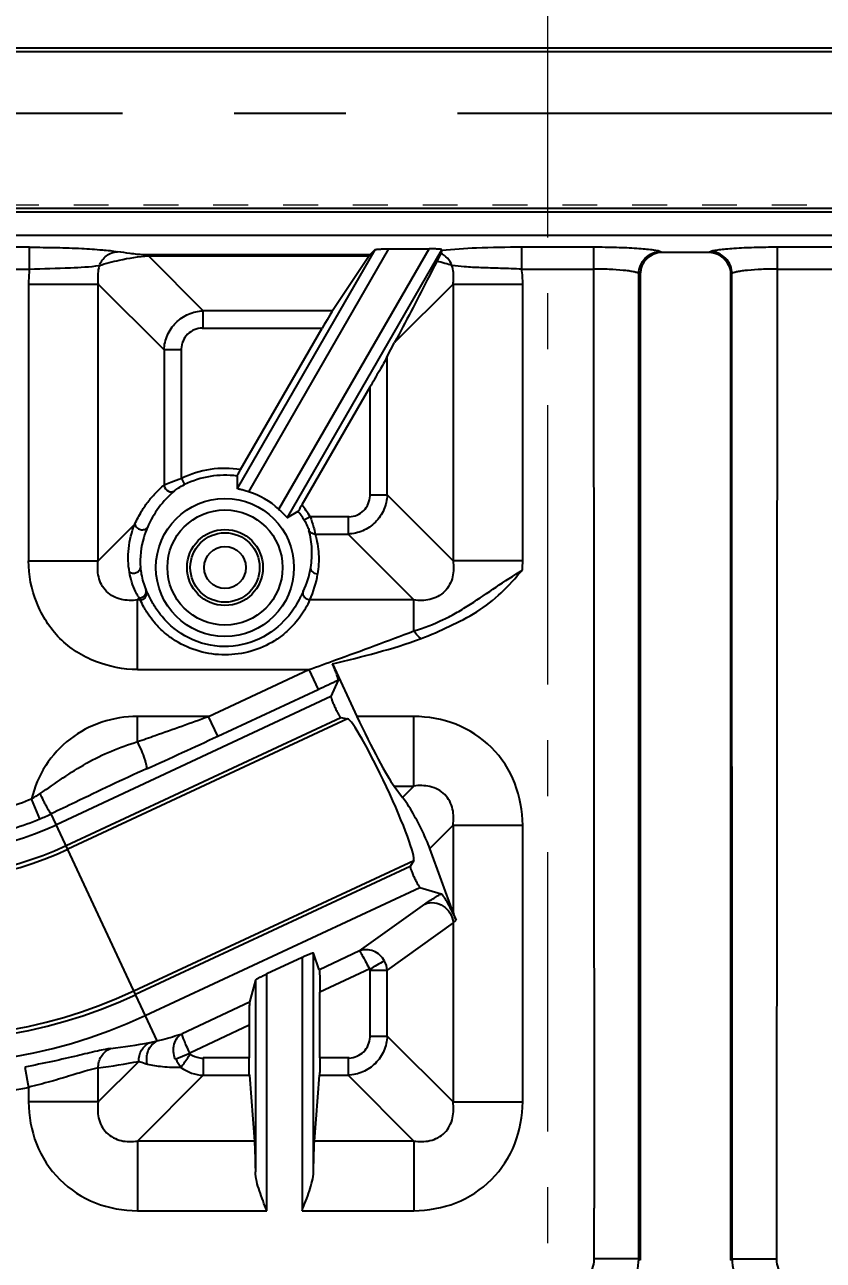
# Model space of a CAD drawing. Header units: millimetres. Extents: x 3054 to 4939, y -1170 to 130.
# Drawn here: x 3398.3 to 3433.2, y -216.2 to -162.3 of the extents above; entities that cross this region are included whole.
import ezdxf

# ---------------------------------------------------------------- set-up
doc = ezdxf.new("R2010")
doc.units = ezdxf.units.MM
doc.header["$LTSCALE"] = 16.335
doc.header["$PDMODE"] = 3
doc.header["$PDSIZE"] = 0.3125
doc.linetypes.add('CENTER', pattern=[0.6, 0.375, -0.075, 0.075, -0.075])
doc.linetypes.add('HIDDEN', pattern=[0.2, 0.1, -0.1])
doc.layers.get('0').update_dxf_attribs({"linetype": 'CONTINUOUS'})
doc.layers.get('Defpoints').update_dxf_attribs({"linetype": 'CONTINUOUS'})
doc.layers.add('21', color=7, linetype='CONTINUOUS')
doc.layers.add('center', color=1, linetype='CENTER', lineweight=9)
doc.layers.add('cool', color=153, linetype='HIDDEN', lineweight=9)
doc.styles.get("Standard").update_dxf_attribs({"font": 'txt', "width": 0.8})
doc.dimstyles.get("Standard").update_dxf_attribs({"dimtxt": 0.15625, "dimasz": 0.1875, "dimexe": 0.125, "dimexo": 0.0625, "dimtad": 0, "dimtih": 1, "dimtoh": 1, "dimdsep": 46, "dimtxsty": 'Standard', "dimcen": 0.09, "dimadec": 0, "dimazin": 0, "dimtp": 0.01, "dimtm": 0.01, "dimtfac": 1, "dimtofl": 0, "dimtmove": 0, "dimatfit": 3, "dimfxl": 0, "dimtolj": 1, "dimarcsym": 0})

# ---------------------------------------------------------------- blocks, each defined once
blk = doc.blocks.new('*D67')
at = {"color": 4, "lineweight": -2}
blk.add_line((3368.575, -198.719), (3364.004, -200.745), dxfattribs=at)
at = {"color": 4}
blk.add_solid([(3363.667, -199.983), (3364.342, -201.507), (3359.433, -202.771)], dxfattribs=at)
at = {"layer": 'Defpoints', "color": 0}
for p in [(3359.433, -202.771), (3356.233, -204.189)]:
    blk.add_point(p, dxfattribs=at)
at = {"color": 6, "insert": (3383.223, -192.226), "char_height": 5, "attachment_point": 5, "rotation": 23.9043}
blk.add_mtext('\\A1;∅3.50(镶针)', dxfattribs=at)
blk = doc.blocks.new('*D85')
at = {"color": 4, "lineweight": -2}
blk.add_line((3421.161, -90.135), (3421.161, -60.351), dxfattribs=at)
at = {"layer": 'Defpoints', "color": 0}
for p in [(3421.161, -60.351), (3421.161, -90.135), (3421.161, -226.18)]:
    blk.add_point(p, dxfattribs=at)
at = {"color": 6, "insert": (3421.161, -55.351), "char_height": 5, "attachment_point": 5, "rotation": 90}
blk.add_mtext('\\A1;0.00', dxfattribs=at)
blk = doc.blocks.new('*D86')
at = {"color": 4, "lineweight": -2}
blk.add_line((3527.113, -219.255), (3527.113, -60.351), dxfattribs=at)
at = {"layer": 'Defpoints', "color": 0}
for p in [(3527.113, -60.351), (3527.113, -219.255), (3421.161, -226.18)]:
    blk.add_point(p, dxfattribs=at)
at = {"color": 6, "insert": (3527.113, -51.351), "char_height": 5, "attachment_point": 5, "rotation": 90}
blk.add_mtext('\\A1;105.95', dxfattribs=at)
blk = doc.blocks.new('*D87')
at = {"color": 4, "lineweight": -2}
blk.add_line((3549.662, -116.98), (3549.662, -60.351), dxfattribs=at)
at = {"layer": 'Defpoints', "color": 0}
for p in [(3549.662, -60.351), (3549.662, -116.98), (3421.161, -226.18)]:
    blk.add_point(p, dxfattribs=at)
at = {"color": 6, "insert": (3549.662, -51.351), "char_height": 5, "attachment_point": 5, "rotation": 90}
blk.add_mtext('\\A1;128.50', dxfattribs=at)
blk = doc.blocks.new('*D88')
at = {"color": 4, "lineweight": -2}
blk.add_line((3553.176, -108.18), (3587.767, -108.18), dxfattribs=at)
at = {"layer": 'Defpoints', "color": 0}
for p in [(3553.176, -108.18), (3587.767, -108.18), (3421.161, -226.18)]:
    blk.add_point(p, dxfattribs=at)
at = {"color": 6, "insert": (3595.767, -108.18), "char_height": 5, "attachment_point": 5}
blk.add_mtext('\\A1;118.00', dxfattribs=at)
blk = doc.blocks.new('*D89')
at = {"color": 4, "lineweight": -2}
blk.add_line((3575.76, -166.18), (3587.767, -166.18), dxfattribs=at)
at = {"layer": 'Defpoints', "color": 0}
for p in [(3575.76, -166.18), (3587.767, -166.18), (3421.161, -226.18)]:
    blk.add_point(p, dxfattribs=at)
at = {"color": 6, "insert": (3594.767, -166.18), "char_height": 5, "attachment_point": 5}
blk.add_mtext('\\A1;60.00', dxfattribs=at)
blk = doc.blocks.new('*D99')
at = {"color": 4, "lineweight": -2}
blk.add_line((3355.908, -203.48), (3255.69, -203.48), dxfattribs=at)
at = {"layer": 'Defpoints', "color": 0}
for p in [(3255.69, -203.48), (3355.908, -203.48), (3421.161, -226.18)]:
    blk.add_point(p, dxfattribs=at)
at = {"color": 6, "insert": (3248.024, -203.48), "char_height": 5, "attachment_point": 5}
blk.add_mtext('\\A1;22.70', dxfattribs=at)
blk = doc.blocks.new('*D100')
at = {"color": 4, "lineweight": -2}
blk.add_line((3341.126, -196.055), (3255.69, -196.055), dxfattribs=at)
at = {"layer": 'Defpoints', "color": 0}
for p in [(3255.69, -196.055), (3341.126, -196.055), (3421.161, -226.18)]:
    blk.add_point(p, dxfattribs=at)
at = {"color": 6, "insert": (3248.69, -196.055), "char_height": 5, "attachment_point": 5}
blk.add_mtext('\\A1;30.13', dxfattribs=at)
blk = doc.blocks.new('*D101')
at = {"color": 4, "lineweight": -2}
for p, q in [((3265.69, -173.543), (3255.69, -173.543)), ((3275.69, -179.975), (3265.69, -173.543)), ((3362.93, -179.975), (3275.69, -179.975))]:
    blk.add_line(p, q, dxfattribs=at)
at = {"layer": 'Defpoints', "color": 0}
for p in [(3255.69, -173.543), (3362.93, -179.975), (3421.161, -226.18)]:
    blk.add_point(p, dxfattribs=at)
at = {"color": 6, "insert": (3248.357, -173.543), "char_height": 5, "attachment_point": 5}
blk.add_mtext('\\A1;46.21', dxfattribs=at)
blk = doc.blocks.new('*D102')
at = {"color": 4, "lineweight": -2}
blk.add_line((3347.685, -180.98), (3255.69, -180.98), dxfattribs=at)
at = {"layer": 'Defpoints', "color": 0}
for p in [(3255.69, -180.98), (3347.685, -180.98), (3421.161, -226.18)]:
    blk.add_point(p, dxfattribs=at)
at = {"color": 6, "insert": (3248.024, -180.98), "char_height": 5, "attachment_point": 5}
blk.add_mtext('\\A1;45.20', dxfattribs=at)
blk = doc.blocks.new('*D103')
at = {"color": 4, "lineweight": -2}
blk.add_line((3310.249, -166.18), (3255.69, -166.18), dxfattribs=at)
at = {"layer": 'Defpoints', "color": 0}
for p in [(3255.69, -166.18), (3310.249, -166.18), (3421.161, -226.18)]:
    blk.add_point(p, dxfattribs=at)
at = {"color": 6, "insert": (3248.69, -166.18), "char_height": 5, "attachment_point": 5}
blk.add_mtext('\\A1;60.00', dxfattribs=at)
blk = doc.blocks.new('*D104')
at = {"color": 4, "lineweight": -2}
blk.add_line((3289.052, -108.18), (3255.69, -108.18), dxfattribs=at)
at = {"layer": 'Defpoints', "color": 0}
for p in [(3255.69, -108.18), (3289.052, -108.18), (3421.161, -226.18)]:
    blk.add_point(p, dxfattribs=at)
at = {"color": 6, "insert": (3247.69, -108.18), "char_height": 5, "attachment_point": 5}
blk.add_mtext('\\A1;118.00', dxfattribs=at)
blk = doc.blocks.new('*D108')
at = {"color": 4, "lineweight": -2}
blk.add_line((3292.661, -104.933), (3292.661, -60.476), dxfattribs=at)
at = {"layer": 'Defpoints', "color": 0}
for p in [(3292.661, -60.476), (3292.661, -104.933), (3421.161, -226.18)]:
    blk.add_point(p, dxfattribs=at)
at = {"color": 6, "insert": (3292.661, -51.476), "char_height": 5, "attachment_point": 5, "rotation": 90}
blk.add_mtext('\\A1;128.50', dxfattribs=at)
blk = doc.blocks.new('*D109')
at = {"color": 4, "lineweight": -2}
for p, q in [((3332.875, -70.476), (3332.875, -60.476)), ((3339.201, -80.476), (3332.875, -70.476)), ((3339.201, -194.13), (3339.201, -80.476))]:
    blk.add_line(p, q, dxfattribs=at)
at = {"layer": 'Defpoints', "color": 0}
for p in [(3332.875, -60.476), (3339.201, -194.13), (3421.161, -226.18)]:
    blk.add_point(p, dxfattribs=at)
at = {"color": 6, "insert": (3332.875, -53.143), "char_height": 5, "attachment_point": 5, "rotation": 90}
blk.add_mtext('\\A1;81.96', dxfattribs=at)
blk = doc.blocks.new('*D110')
at = {"color": 4, "lineweight": -2}
for p, q in [((3366.621, -70.476), (3366.621, -60.476)), ((3360.233, -80.476), (3366.621, -70.476)), ((3360.233, -218.705), (3360.233, -80.476))]:
    blk.add_line(p, q, dxfattribs=at)
at = {"layer": 'Defpoints', "color": 0}
for p in [(3366.621, -60.476), (3360.233, -218.705), (3421.161, -226.18)]:
    blk.add_point(p, dxfattribs=at)
at = {"color": 6, "insert": (3366.621, -52.81), "char_height": 5, "attachment_point": 5, "rotation": 90}
blk.add_mtext('\\A1;60.93', dxfattribs=at)
blk = doc.blocks.new('*D111')
at = {"color": 4, "lineweight": -2}
blk.add_line((3357.833, -201.73), (3357.833, -60.476), dxfattribs=at)
at = {"layer": 'Defpoints', "color": 0}
for p in [(3357.833, -60.476), (3357.833, -201.73), (3421.161, -226.18)]:
    blk.add_point(p, dxfattribs=at)
at = {"color": 6, "insert": (3357.833, -52.476), "char_height": 5, "attachment_point": 5, "rotation": 90}
blk.add_mtext('\\A1;63.33', dxfattribs=at)
blk = doc.blocks.new('*D112')
at = {"color": 4, "lineweight": -2}
for p, q in [((3378.939, -70.476), (3378.939, -60.476)), ((3364.855, -80.476), (3378.939, -70.476)), ((3364.855, -178.05), (3364.855, -80.476))]:
    blk.add_line(p, q, dxfattribs=at)
at = {"layer": 'Defpoints', "color": 0}
for p in [(3378.939, -60.476), (3364.855, -178.05), (3421.161, -226.18)]:
    blk.add_point(p, dxfattribs=at)
at = {"color": 6, "insert": (3378.939, -53.143), "char_height": 5, "attachment_point": 5, "rotation": 90}
blk.add_mtext('\\A1;56.31', dxfattribs=at)
blk = doc.blocks.new('*D113')
at = {"color": 4, "lineweight": -2}
blk.add_line((3345.76, -179.055), (3345.76, -60.476), dxfattribs=at)
at = {"layer": 'Defpoints', "color": 0}
for p in [(3345.76, -60.476), (3345.76, -179.055), (3421.161, -226.18)]:
    blk.add_point(p, dxfattribs=at)
at = {"color": 6, "insert": (3345.76, -52.81), "char_height": 5, "attachment_point": 5, "rotation": 90}
blk.add_mtext('\\A1;75.40', dxfattribs=at)

msp = doc.modelspace()

# ---------------------------------------------------------------- linework, layer by layer
at = {"layer": '21', "color": 7, "linetype": 'Continuous'}
for p, q in [((3394, -163.322), (3438.22, -163.322)), ((3438.22, -163.5), (3394, -163.5)), ((3394, -170.32), (3438.22, -170.32)), ((3438.22, -170.499), (3394, -170.499)), ((3394.001, -171.504), (3438.22, -171.504)), ((3398.531, -172.029), (3396.404, -172.029)), ((3398.531, -172.981), (3398.531, -172.029)), ((3403.724, -172.41), (3403.724, -172.361)), ((3413.39, -172.361), (3403.724, -172.361)), ((3403.724, -172.41), (3406.113, -174.8)), ((3403.724, -172.41), (3413.355, -172.41)), ((3413.606, -172.137), (3407.59, -182.557)), ((3414.207, -172.099), (3408.089, -182.698)), ((3409.417, -183.465), (3415.979, -172.099)), ((3409.788, -183.826), (3416.537, -172.137)), ((3413.355, -172.41), (3411.765, -174.8)), ((3413.606, -172.137), (3413.39, -172.361)), ((3414.207, -172.099), (3415.979, -172.099)), ((3416.53, -172.173), (3416.537, -172.137)), ((3420.022, -172.981), (3420.022, -172.029)), ((3423.154, -172.029), (3420.022, -172.029)), ((3423.154, -172.029), (3423.178, -213.964)), ((3426.151, -172.257), (3426.074, -172.222)), ((3428.18, -172.257), (3426.151, -172.257)), ((3428.257, -172.222), (3428.18, -172.257)), ((3431.177, -172.029), (3431.142, -216.207)), ((3434.309, -172.029), (3431.177, -172.029)), ((3396.405, -172.981), (3398.531, -172.981)), ((3420.022, -172.981), (3423.168, -172.981)), ((3431.177, -172.981), (3434.309, -172.981)), ((3425.126, -216.171), (3425.133, -173.174)), ((3425.195, -173.201), (3425.133, -173.174)), ((3425.195, -173.201), (3425.195, -216.24)), ((3429.198, -173.174), (3429.136, -173.201)), ((3429.136, -173.201), (3429.136, -216.24)), ((3429.205, -216.171), (3429.198, -173.174)), ((3398.489, -173.637), (3398.489, -185.71)), ((3398.489, -173.637), (3401.53, -173.637)), ((3401.53, -185.71), (3401.53, -173.637)), ((3404.403, -176.51), (3401.53, -173.637)), ((3417.023, -173.637), (3414.473, -176.188)), ((3417.023, -173.637), (3417.023, -185.71)), ((3417.023, -173.637), (3420.064, -173.637)), ((3420.064, -185.71), (3420.064, -173.637)), ((3406.113, -175.56), (3406.113, -174.8)), ((3411.765, -174.8), (3406.113, -174.8)), ((3406.069, -175.56), (3411.31, -175.56)), ((3407.747, -181.732), (3411.31, -175.56)), ((3414.15, -176.796), (3414.473, -176.188)), ((3404.403, -176.51), (3404.403, -182.411)), ((3405.163, -176.51), (3404.403, -176.51)), ((3405.163, -182.119), (3405.163, -176.465)), ((3414.15, -182.837), (3414.15, -176.796)), ((3413.39, -178.141), (3410.424, -183.277)), ((3413.39, -178.141), (3413.39, -182.881)), ((3405.163, -182.119), (3405.295, -182.389)), ((3407.593, -182.014), (3407.59, -182.557)), ((3413.39, -182.837), (3414.15, -182.837)), ((3414.15, -182.837), (3417.023, -185.71)), ((3409.788, -183.826), (3410.257, -183.551)), ((3410.781, -183.787), (3410.522, -183.941)), ((3412.484, -183.787), (3410.781, -183.787)), ((3412.44, -183.787), (3412.44, -184.547)), ((3401.53, -185.71), (3403.126, -184.114)), ((3411.006, -184.547), (3412.44, -184.547)), ((3415.313, -187.42), (3412.44, -184.547)), ((3398.489, -185.71), (3401.53, -185.71)), ((3420.064, -185.71), (3417.023, -185.71)), ((3403.687, -187.126), (3403.65, -187.047)), ((3403.324, -187.336), (3403.24, -187.42)), ((3403.24, -190.461), (3403.24, -187.42)), ((3403.362, -187.42), (3403.24, -187.42)), ((3415.313, -187.42), (3410.769, -187.42)), ((3415.313, -188.771), (3415.313, -187.42)), ((3411.758, -190.215), (3412.825, -192.504)), ((3403.24, -190.461), (3410.729, -190.461)), ((3406.348, -192.504), (3410.729, -190.461)), ((3410.729, -190.461), (3411.131, -191.324)), ((3406.75, -193.366), (3411.131, -191.324)), ((3412.002, -190.916), (3411.693, -191.641)), ((3411.693, -191.641), (3399.704, -197.232)), ((3403.24, -193.604), (3403.24, -192.504)), ((3406.348, -192.504), (3403.24, -192.504)), ((3406.75, -193.366), (3406.348, -192.504)), ((3415.313, -192.504), (3412.825, -192.504)), ((3415.313, -195.545), (3415.313, -192.504)), ((3400.129, -198.143), (3412.119, -192.552)), ((3412.421, -192.608), (3400.204, -198.304)), ((3412.119, -192.552), (3412.421, -192.608)), ((3414.452, -195.545), (3414.82, -196.037)), ((3414.452, -195.545), (3415.313, -195.545)), ((3414.82, -196.037), (3415.313, -195.545)), ((3398.988, -196.973), (3398.622, -196.095)), ((3404.103, -206.665), (3399.481, -196.754)), ((3417.023, -197.255), (3416.008, -198.27)), ((3417.023, -197.255), (3417.023, -201.057)), ((3417.023, -197.255), (3420.064, -197.255)), ((3420.064, -209.327), (3420.064, -197.255)), ((3417.023, -201.057), (3416.008, -198.27)), ((3403.087, -204.486), (3415.303, -198.789)), ((3415.303, -198.789), (3415.152, -199.057)), ((3415.152, -199.057), (3403.162, -204.647)), ((3403.587, -205.559), (3415.576, -199.968)), ((3415.576, -199.968), (3416.502, -200.251)), ((3412.937, -202.742), (3415.787, -200.695)), ((3417.023, -201.512), (3414.15, -203.576)), ((3417.023, -201.512), (3417.023, -209.327)), ((3412.937, -202.742), (3411.185, -203.559)), ((3410.428, -203.025), (3408.891, -203.742)), ((3410.428, -203.025), (3410.428, -214.078)), ((3410.93, -212.373), (3410.93, -202.833)), ((3411.184, -203.558), (3410.93, -202.833)), ((3408.891, -214.078), (3408.891, -203.742)), ((3413.39, -203.526), (3411.207, -204.544)), ((3413.39, -203.526), (3413.39, -206.499)), ((3413.39, -203.576), (3414.15, -203.576)), ((3414.15, -206.454), (3414.15, -203.576)), ((3408.392, -204.017), (3408.137, -204.981)), ((3408.392, -204.017), (3408.392, -212.373)), ((3411.207, -207.405), (3411.207, -204.544)), ((3408.137, -204.981), (3405.195, -206.352)), ((3408.115, -205.986), (3405.524, -207.194)), ((3408.115, -205.986), (3408.115, -207.404)), ((3413.39, -206.454), (3414.15, -206.454)), ((3414.15, -206.454), (3417.023, -209.327)), ((3401.53, -209.327), (3403.299, -207.558)), ((3404.888, -207.457), (3405.524, -207.194)), ((3406.113, -207.404), (3406.113, -208.165)), ((3408.115, -207.404), (3406.113, -207.404)), ((3412.484, -207.404), (3411.207, -207.404)), ((3412.44, -207.404), (3412.44, -208.165)), ((3398.321, -207.807), (3398.489, -208.693)), ((3401.53, -209.327), (3401.53, -207.843)), ((3406.113, -208.165), (3403.24, -211.038)), ((3406.113, -208.165), (3408.129, -208.165)), ((3408.129, -208.165), (3408.348, -211.038)), ((3410.974, -211.038), (3411.193, -208.165)), ((3411.193, -208.165), (3412.44, -208.165)), ((3415.313, -211.038), (3412.44, -208.165)), ((3398.489, -208.693), (3398.489, -209.327)), ((3401.53, -209.327), (3398.489, -209.327)), ((3417.023, -209.327), (3420.064, -209.327)), ((3403.24, -211.038), (3403.24, -214.078)), ((3408.348, -211.038), (3403.24, -211.038)), ((3415.313, -211.038), (3410.974, -211.038)), ((3415.313, -211.038), (3415.313, -214.078)), ((3403.24, -214.078), (3408.891, -214.078)), ((3410.428, -214.078), (3415.313, -214.078)), ((3423.189, -216.206), (3423.178, -213.964)), ((3425.126, -216.171), (3423.196, -216.171)), ((3425.126, -216.171), (3425.195, -216.24)), ((3429.136, -216.24), (3429.205, -216.171)), ((3429.205, -216.171), (3431.135, -216.171))]:
    msp.add_line(p, q, dxfattribs=at)
at = {"layer": '21', "color": 1, "linetype": 'CENTER', "ltscale": 3.980655}
msp.add_line((3261.161, -166.18), (3581.161, -166.18), dxfattribs=at)
at = {"layer": '21', "color": 7, "linetype": 'Continuous'}
for radius in [3.013, 2.514, 1.658, 1.514, 0.915]:
    msp.add_circle((3407.065, -186.005), radius, dxfattribs=at)
for centre, radius, start, end in [((3421.135, -221.18), 102.057, 14.96291, 151.82661), ((3421.135, -221.18), 101.558, 14.96291, 151.63947), ((3421.135, -221.18), 100.92, 15.05965, 151.44394), ((3421.135, -221.18), 100.421, 15.05965, 151.60566), ((3427.165, -221.18), 86.816, 91.13101, 151.13064), ((3427.165, -221.18), 86.815, 1.1311, 88.87139), ((3427.165, -221.18), 85.811, 91.12889, 269.34896), ((3427.165, -221.18), 85.811, 1.129, 88.87112), ((3427.165, -221.18), 84.503, 92.75328, 175.97781), ((3427.165, -221.18), 84.503, 2.75434, 87.24672), ((3427.165, -221.18), 83.513, 92.75328, 175.96569), ((3427.165, -221.18), 83.513, 2.75328, 87.24672), ((3394, -185), 22.684, 90, 295), ((3394, -185), 21.679, 90, 295), ((3394, -185), 21.5, 90, 295), ((3394, -185), 14.68, 90, 295), ((3394, -185), 14.501, 90, 295), ((3394, -185), 13.496, 89.9994, 294.9996), ((3403.635, -173.636), 5.146, 172.6931, 180.0194), ((3414.914, -173.635), 5.15, 359.9774, 7.2985), ((3407.065, -186.005), 4.327, 80.94, 116.0794), ((3407.065, -186.005), 4.026, 82.4736, 116.0804), ((3407.741, -186.026), 4.433, 130.6308, 156.4108), ((3407.065, -186.005), 3.462, 47.2154, 72.7946), ((3407.065, -186.005), 4.327, 30.8385, 39.0807), ((3407.065, -186.005), 4.026, 30.8384, 37.5488), ((3407.011, -185.384), 3.848, 334.3992, 350.7181), ((3414.883, -185.711), 5.181, 355.5298, 0.0192), ((3406.99, -185.665), 4.167, 335.0872, 351.3687), ((3407.123, -185.385), 3.851, 204.3094, 205.5728), ((3404.97, -186.215), 1.992, 211.8513, 214.276), ((3407.129, -185.671), 4.154, 203.6362, 204.9039), ((3413.543, -182.519), 10.88, 205.0528, 205.2201), ((3410.823, -183.8), 7.873, 205.2166, 205.5762), ((3288.887, 70.847), 289.27, 294.99849, 295.18888), ((3282.523, 73.024), 293.932, 294.33469, 295.00126), ((3394, -185), 12.019, 281.6321, 292.6148), ((3394.896, -189.632), 7.46, 299.9695, 303.3281), ((3394.536, -186.289), 11.575, 292.6211, 295.2945), ((3394, -185), 12.971, 281.6319, 292.6137), ((3438.512, -246.939), 50.145, 119.2517, 120.0718), ((3399.411, -183.827), 23.322, 276.5577, 280.8081), ((3398.549, -183.735), 24.292, 277.0483, 281.2762), ((3406.191, -206.369), 1.797, 234.2585, 267.5383), ((3394, -185), 24.115, 275.8212, 280.7276), ((3422.098, -216.11), 3.029, 313.95, 358.8309), ((3432.233, -216.11), 3.029, 181.1691, 226.05)]:
    msp.add_arc(centre, radius, start, end, dxfattribs=at)
at = {"layer": '21', "color": 8, "linetype": 'HIDDEN'}
msp.add_arc((3427.165, -221.18), 87.821, 218.45894, 155.70987, dxfattribs=at)
at = {"layer": '21', "color": 7, "linetype": 'Continuous'}
for centre, major_axis, ratio, start_param, end_param in [((3412.843, -173.313), (0.552, 0.955), 0.022674, 0.091639, 0.344711), ((3428.167, -173.215), (0.888, 0.396), 0.981863, 0, 1.144137), ((3411.334, -175.56), (0.464, 0.804), 0.022674, 0.344711, 1.583895), ((3413.135, -192.504), (-1.51, 3.214), 0.079183, 1.533606, 2.772789), ((3413.845, -195.707), (-1.444, 3.097), 0.087489, -3.079289, -0.062303), ((3410.428, -203.069), (0.502, 0.236), 0.071249, -0.007238, 0.1507)]:
    msp.add_ellipse(centre, major_axis=major_axis, ratio=ratio, start_param=start_param, end_param=end_param, dxfattribs=at)
for points, knots in [([(3398.531, -172.029), (3398.927, -172.028), (3399.686, -172.039), (3400.748, -172.073), (3401.634, -172.133), (3402.157, -172.185), (3402.376, -172.222)], [0, 0, 0, 0, 0.308136, 0.591386, 0.826767, 1, 1, 1, 1]), ([(3401.58, -172.825), (3401.643, -172.663), (3401.854, -172.363), (3402.203, -172.228), (3402.376, -172.222)], [0, 0, 0, 0, 0.501194, 1, 1, 1, 1]), ([(3401.58, -172.825), (3401.864, -172.73), (3402.57, -172.544), (3403.295, -172.433), (3403.724, -172.41)], [0, 0, 0, 0, 0.410696, 1, 1, 1, 1]), ([(3403.724, -172.361), (3403.562, -172.362), (3403.293, -172.35), (3402.845, -172.292), (3402.558, -172.252), (3402.376, -172.222)], [0, 0, 0, 0, 0.358147, 0.592861, 1, 1, 1, 1]), ([(3413.606, -172.137), (3413.611, -172.132), (3413.635, -172.128), (3413.676, -172.12), (3413.738, -172.114), (3413.847, -172.106), (3414.005, -172.1), (3414.137, -172.099), (3414.207, -172.099)], [0, 0, 0, 0, 0.036758, 0.109961, 0.214144, 0.343461, 0.654696, 1, 1, 1, 1]), ([(3416.533, -172.132), (3416.526, -172.128), (3416.503, -172.123), (3416.438, -172.113), (3416.323, -172.106), (3416.161, -172.1), (3416.041, -172.099), (3415.979, -172.099)], [0, 0, 0, 0, 0.043672, 0.120676, 0.355981, 0.663019, 1, 1, 1, 1]), ([(3416.483, -172.294), (3416.473, -172.316), (3416.421, -172.432), (3416.364, -172.546), (3416.317, -172.639)], [0, 0, 0, 0, 0.186498, 1, 1, 1, 1]), ([(3416.53, -172.173), (3416.526, -172.19), (3416.509, -172.23), (3416.493, -172.27), (3416.483, -172.294)], [0, 0, 0, 0, 0.397433, 1, 1, 1, 1]), ([(3416.973, -172.825), (3416.928, -172.71), (3416.798, -172.495), (3416.594, -172.345), (3416.483, -172.294)], [0, 0, 0, 0, 0.49966, 1, 1, 1, 1]), ([(3420.022, -172.029), (3419.366, -172.029), (3418.201, -172.05), (3417.038, -172.117), (3416.533, -172.173)], [0, 0, 0, 0, 0.563864, 1, 1, 1, 1]), ([(3426.074, -172.222), (3426.029, -172.204), (3425.908, -172.176), (3425.687, -172.141), (3425.39, -172.111), (3424.873, -172.071), (3424.121, -172.039), (3423.49, -172.03), (3423.154, -172.029)], [0, 0, 0, 0, 0.049369, 0.12622, 0.229289, 0.35465, 0.656082, 1, 1, 1, 1]), ([(3425.133, -173.174), (3425.135, -173.056), (3425.184, -172.808), (3425.394, -172.488), (3425.711, -172.274), (3425.957, -172.224), (3426.074, -172.222)], [0, 0, 0, 0, 0.241173, 0.501967, 0.761525, 1, 1, 1, 1]), ([(3426.151, -172.257), (3426.027, -172.257), (3425.777, -172.305), (3425.459, -172.513), (3425.245, -172.828), (3425.195, -173.078), (3425.195, -173.201)], [0, 0, 0, 0, 0.250062, 0.500057, 0.750004, 1, 1, 1, 1]), ([(3431.177, -172.029), (3430.841, -172.03), (3430.21, -172.039), (3429.458, -172.071), (3428.941, -172.111), (3428.644, -172.141), (3428.423, -172.176), (3428.302, -172.204), (3428.257, -172.222)], [0, 0, 0, 0, 0.343874, 0.64524, 0.770608, 0.873695, 0.950562, 1, 1, 1, 1]), ([(3429.198, -173.174), (3429.196, -173.056), (3429.147, -172.808), (3428.937, -172.488), (3428.62, -172.274), (3428.374, -172.224), (3428.257, -172.222)], [0, 0, 0, 0, 0.241173, 0.501967, 0.761525, 1, 1, 1, 1]), ([(3398.531, -172.981), (3399.126, -172.959), (3400.143, -172.933), (3401.162, -172.884), (3401.58, -172.825)], [0, 0, 0, 0, 0.585401, 1, 1, 1, 1]), ([(3401.58, -172.825), (3401.561, -172.888), (3401.497, -173.153), (3401.5, -173.433), (3401.53, -173.637)], [0, 0, 0, 0, 0.240772, 1, 1, 1, 1]), ([(3416.317, -172.639), (3416.178, -172.911), (3415.569, -174.097), (3414.954, -175.28), (3414.473, -176.188)], [0, 0, 0, 0, 0.229298, 1, 1, 1, 1]), ([(3416.973, -172.825), (3416.871, -172.794), (3416.655, -172.722), (3416.435, -172.667), (3416.317, -172.639)], [0, 0, 0, 0, 0.467291, 1, 1, 1, 1]), ([(3420.022, -172.981), (3419.712, -172.973), (3419.117, -172.949), (3418.28, -172.926), (3417.573, -172.891), (3417.152, -172.854), (3416.973, -172.825)], [0, 0, 0, 0, 0.304641, 0.585271, 0.821695, 1, 1, 1, 1]), ([(3417.023, -173.637), (3417.033, -173.571), (3417.06, -173.3), (3417.034, -173.021), (3416.973, -172.825)], [0, 0, 0, 0, 0.246128, 1, 1, 1, 1]), ([(3425.133, -173.174), (3425.106, -173.156), (3425.025, -173.127), (3424.878, -173.093), (3424.679, -173.061), (3424.329, -173.021), (3423.815, -172.99), (3423.383, -172.981), (3423.154, -172.981)], [0, 0, 0, 0, 0.049652, 0.126151, 0.227719, 0.351991, 0.65536, 1, 1, 1, 1]), ([(3431.177, -172.981), (3430.948, -172.981), (3430.516, -172.99), (3430.002, -173.021), (3429.652, -173.061), (3429.453, -173.093), (3429.306, -173.127), (3429.225, -173.156), (3429.198, -173.174)], [0, 0, 0, 0, 0.344627, 0.648, 0.772275, 0.873845, 0.950345, 1, 1, 1, 1]), ([(3404.403, -176.51), (3404.412, -176.291), (3404.514, -175.85), (3404.893, -175.29), (3405.453, -174.911), (3405.894, -174.809), (3406.113, -174.8)], [0, 0, 0, 0, 0.249494, 0.500013, 0.750522, 1, 1, 1, 1]), ([(3406.069, -175.553), (3405.837, -175.563), (3405.358, -175.754), (3405.166, -176.233), (3405.156, -176.465)], [0, 0, 0, 0, 0.500022, 1, 1, 1, 1]), ([(3414.15, -176.796), (3414.039, -177.005), (3413.784, -177.453), (3413.529, -177.9), (3413.39, -178.141)], [0, 0, 0, 0, 0.46087, 1, 1, 1, 1]), ([(3404.403, -182.411), (3404.499, -182.36), (3404.75, -182.256), (3405.007, -182.166), (3405.163, -182.118)], [0, 0, 0, 0, 0.398131, 1, 1, 1, 1]), ([(3407.593, -182.014), (3407.593, -182.011), (3407.598, -182.002), (3407.606, -181.983), (3407.622, -181.955), (3407.649, -181.904), (3407.691, -181.829), (3407.728, -181.765), (3407.747, -181.732)], [0, 0, 0, 0, 0.028605, 0.094176, 0.193115, 0.320723, 0.638941, 1, 1, 1, 1]), ([(3403.126, -184.114), (3403.218, -183.923), (3403.401, -183.569), (3403.718, -183.102), (3404.056, -182.728), (3404.282, -182.503), (3404.403, -182.411)], [0, 0, 0, 0, 0.296044, 0.556015, 0.787369, 1, 1, 1, 1]), ([(3404.403, -182.411), (3404.413, -182.521), (3404.553, -182.72), (3404.782, -182.707), (3404.854, -182.662)], [0, 0, 0, 0, 0.566283, 1, 1, 1, 1]), ([(3404.854, -182.662), (3404.907, -182.616), (3405.052, -182.519), (3405.203, -182.434), (3405.295, -182.389)], [0, 0, 0, 0, 0.40491, 1, 1, 1, 1]), ([(3408.088, -182.698), (3408.027, -182.679), (3407.937, -182.653), (3407.821, -182.623), (3407.746, -182.604), (3407.684, -182.588), (3407.634, -182.576), (3407.609, -182.566), (3407.59, -182.562), (3407.59, -182.557)], [0, 0, 0, 0, 0.37098, 0.541558, 0.692895, 0.819247, 0.915066, 0.976115, 1, 1, 1, 1]), ([(3410.424, -183.277), (3410.405, -183.311), (3410.368, -183.373), (3410.324, -183.448), (3410.294, -183.497), (3410.277, -183.524), (3410.265, -183.541), (3410.26, -183.55), (3410.257, -183.551)], [0, 0, 0, 0, 0.361072, 0.679293, 0.806899, 0.905833, 0.971397, 1, 1, 1, 1]), ([(3414.15, -182.837), (3414.141, -183.056), (3414.039, -183.497), (3413.66, -184.057), (3413.1, -184.437), (3412.659, -184.538), (3412.44, -184.547)], [0, 0, 0, 0, 0.249494, 0.500013, 0.750522, 1, 1, 1, 1]), ([(3412.484, -183.794), (3412.716, -183.784), (3413.195, -183.593), (3413.387, -183.113), (3413.397, -182.882)], [0, 0, 0, 0, 0.500015, 1, 1, 1, 1]), ([(3409.417, -183.465), (3409.464, -183.508), (3409.531, -183.573), (3409.616, -183.658), (3409.67, -183.714), (3409.714, -183.76), (3409.75, -183.797), (3409.771, -183.813), (3409.785, -183.828), (3409.788, -183.826)], [0, 0, 0, 0, 0.37099, 0.541579, 0.692923, 0.819276, 0.91509, 0.976123, 1, 1, 1, 1]), ([(3410.781, -183.787), (3410.84, -183.937), (3410.92, -184.19), (3410.989, -184.445), (3411.007, -184.547)], [0, 0, 0, 0, 0.610106, 1, 1, 1, 1]), ([(3402.896, -186.209), (3402.864, -186.045), (3402.832, -185.7), (3402.861, -184.989), (3402.993, -184.454), (3403.126, -184.114)], [0, 0, 0, 0, 0.23597, 0.485707, 1, 1, 1, 1]), ([(3403.126, -184.114), (3403.139, -184.169), (3403.211, -184.274), (3403.374, -184.358), (3403.553, -184.364), (3403.653, -184.296), (3403.678, -184.252)], [0, 0, 0, 0, 0.247291, 0.521008, 0.779821, 1, 1, 1, 1]), ([(3403.678, -184.252), (3403.616, -184.394), (3403.41, -184.955), (3403.34, -185.566), (3403.375, -186.005)], [0, 0, 0, 0, 0.260586, 1, 1, 1, 1]), ([(3410.522, -183.941), (3410.573, -184.025), (3410.637, -184.147), (3410.701, -184.297), (3410.724, -184.358), (3410.731, -184.384)], [0, 0, 0, 0, 0.600339, 0.839195, 1, 1, 1, 1]), ([(3411.006, -184.547), (3410.977, -184.548), (3410.868, -184.532), (3410.765, -184.457), (3410.731, -184.384)], [0, 0, 0, 0, 0.264368, 1, 1, 1, 1]), ([(3410.808, -186.005), (3410.852, -185.738), (3410.886, -185.191), (3410.801, -184.649), (3410.731, -184.384)], [0, 0, 0, 0, 0.496669, 1, 1, 1, 1]), ([(3411.006, -184.547), (3411.084, -184.831), (3411.182, -185.413), (3411.154, -186.002), (3411.109, -186.29)], [0, 0, 0, 0, 0.502764, 1, 1, 1, 1]), ([(3403.24, -190.461), (3402.621, -190.461), (3401.682, -190.266), (3400.566, -189.711), (3399.826, -189.125), (3399.245, -188.384), (3398.679, -187.272), (3398.489, -186.33), (3398.489, -185.71)], [0, 0, 0, 0, 0.249205, 0.37458, 0.499711, 0.62513, 0.750417, 1, 1, 1, 1]), ([(3403.24, -187.42), (3403.009, -187.453), (3402.643, -187.452), (3402.187, -187.287), (3401.885, -187.063), (3401.662, -186.761), (3401.498, -186.306), (3401.497, -185.94), (3401.53, -185.71)], [0, 0, 0, 0, 0.243663, 0.370981, 0.500265, 0.629965, 0.756742, 1, 1, 1, 1]), ([(3402.896, -186.209), (3402.95, -186.24), (3403.069, -186.267), (3403.224, -186.227), (3403.338, -186.139), (3403.373, -186.051), (3403.375, -186.005)], [0, 0, 0, 0, 0.306412, 0.568447, 0.770581, 1, 1, 1, 1]), ([(3403.375, -186.005), (3403.383, -186.102), (3403.425, -186.432), (3403.518, -186.756), (3403.614, -186.97)], [0, 0, 0, 0, 0.293983, 1, 1, 1, 1]), ([(3411.11, -186.29), (3411.032, -186.289), (3410.877, -186.228), (3410.81, -186.076), (3410.808, -186.005)], [0, 0, 0, 0, 0.523788, 1, 1, 1, 1]), ([(3417.023, -185.71), (3417.056, -185.941), (3417.055, -186.307), (3416.889, -186.763), (3416.666, -187.065), (3416.364, -187.288), (3415.909, -187.452), (3415.543, -187.454), (3415.313, -187.42)], [0, 0, 0, 0, 0.243663, 0.370982, 0.500265, 0.629966, 0.756742, 1, 1, 1, 1]), ([(3403.278, -187.266), (3403.236, -187.198), (3403.056, -186.868), (3402.946, -186.501), (3402.896, -186.209)], [0, 0, 0, 0, 0.21232, 1, 1, 1, 1]), ([(3415.313, -188.771), (3415.75, -188.639), (3416.395, -188.396), (3417.204, -187.97), (3417.971, -187.491), (3418.904, -186.852), (3419.662, -186.359), (3420.048, -186.115)], [0, 0, 0, 0, 0.251327, 0.377647, 0.502455, 0.748875, 1, 1, 1, 1]), ([(3415.625, -189.108), (3416.047, -188.951), (3416.868, -188.577), (3418.085, -187.978), (3419.152, -187.13), (3419.756, -186.459), (3420.048, -186.115)], [0, 0, 0, 0, 0.250074, 0.500074, 0.749935, 1, 1, 1, 1]), ([(3403.324, -187.336), (3403.409, -187.332), (3403.562, -187.259), (3403.621, -187.108), (3403.623, -187.043)], [0, 0, 0, 0, 0.566513, 1, 1, 1, 1]), ([(3403.362, -187.42), (3403.405, -187.418), (3403.494, -187.391), (3403.638, -187.285), (3403.673, -187.13), (3403.65, -187.047)], [0, 0, 0, 0, 0.245416, 0.511429, 1, 1, 1, 1]), ([(3410.481, -187.047), (3410.476, -187.059), (3410.452, -187.109), (3410.429, -187.16), (3410.411, -187.199)], [0, 0, 0, 0, 0.229997, 1, 1, 1, 1]), ([(3410.769, -187.42), (3410.725, -187.418), (3410.636, -187.39), (3410.492, -187.283), (3410.458, -187.129), (3410.481, -187.047)], [0, 0, 0, 0, 0.248663, 0.516156, 1, 1, 1, 1]), ([(3403.603, -187.871), (3403.576, -187.827), (3403.491, -187.679), (3403.416, -187.526), (3403.362, -187.42)], [0, 0, 0, 0, 0.303733, 1, 1, 1, 1]), ([(3403.888, -187.521), (3403.871, -187.491), (3403.813, -187.385), (3403.759, -187.278), (3403.721, -187.199)], [0, 0, 0, 0, 0.281397, 1, 1, 1, 1]), ([(3404.317, -188.147), (3404.272, -188.093), (3404.115, -187.894), (3403.978, -187.68), (3403.888, -187.521)], [0, 0, 0, 0, 0.277291, 1, 1, 1, 1]), ([(3410.411, -187.199), (3410.378, -187.266), (3410.201, -187.622), (3409.979, -187.958), (3409.768, -188.201)], [0, 0, 0, 0, 0.188994, 1, 1, 1, 1]), ([(3410.769, -187.42), (3410.754, -187.45), (3410.679, -187.601), (3410.601, -187.75), (3410.531, -187.866)], [0, 0, 0, 0, 0.19539, 1, 1, 1, 1]), ([(3410.531, -187.866), (3410.387, -188.106), (3410.116, -188.466), (3409.664, -188.902), (3409.077, -189.324), (3408.212, -189.711), (3407.07, -189.869), (3405.929, -189.714), (3405.062, -189.329), (3404.474, -188.907), (3404.02, -188.472), (3403.748, -188.111), (3403.603, -187.871)], [0, 0, 0, 0, 0.101141, 0.161731, 0.226366, 0.361778, 0.499765, 0.63776, 0.773216, 0.837909, 0.898582, 1, 1, 1, 1]), ([(3409.768, -188.201), (3409.44, -188.579), (3408.599, -189.231), (3407.023, -189.58), (3405.46, -189.194), (3404.635, -188.528), (3404.317, -188.147)], [0, 0, 0, 0, 0.243405, 0.500857, 0.758285, 1, 1, 1, 1]), ([(3410.729, -190.461), (3411.116, -190.322), (3412.648, -189.769), (3414.175, -189.204), (3415.313, -188.772)], [0, 0, 0, 0, 0.25256, 1, 1, 1, 1]), ([(3411.758, -190.215), (3412.409, -190.057), (3413.71, -189.73), (3414.996, -189.342), (3415.625, -189.108)], [0, 0, 0, 0, 0.500034, 1, 1, 1, 1]), ([(3415.625, -189.108), (3415.567, -189.075), (3415.455, -188.964), (3415.362, -188.843), (3415.313, -188.771)], [0, 0, 0, 0, 0.433187, 1, 1, 1, 1]), ([(3412.002, -190.916), (3412.005, -190.908), (3412.003, -190.881), (3411.994, -190.834), (3411.975, -190.767), (3411.934, -190.644), (3411.862, -190.457), (3411.795, -190.3), (3411.758, -190.215)], [0, 0, 0, 0, 0.036247, 0.101164, 0.194566, 0.314796, 0.62463, 1, 1, 1, 1]), ([(3411.693, -191.641), (3411.691, -191.647), (3411.693, -191.665), (3411.7, -191.697), (3411.715, -191.744), (3411.746, -191.83), (3411.797, -191.956), (3411.87, -192.118), (3411.947, -192.276), (3412.01, -192.395), (3412.055, -192.472), (3412.081, -192.513), (3412.101, -192.538), (3412.113, -192.551), (3412.119, -192.552)], [0, 0, 0, 0, 0.017847, 0.051442, 0.100299, 0.163026, 0.320882, 0.503633, 0.685815, 0.842061, 0.903664, 0.951238, 0.983456, 1, 1, 1, 1]), ([(3403.24, -192.504), (3402.717, -192.51), (3401.661, -192.669), (3400.25, -193.426), (3399.16, -194.598), (3398.745, -195.586), (3398.622, -196.095)], [0, 0, 0, 0, 0.250064, 0.50007, 0.750049, 1, 1, 1, 1]), ([(3403.24, -193.604), (3403.5, -193.516), (3404.539, -193.158), (3405.572, -192.784), (3406.348, -192.504)], [0, 0, 0, 0, 0.249253, 1, 1, 1, 1]), ([(3420.064, -197.255), (3420.052, -196.634), (3419.842, -195.378), (3418.793, -193.775), (3417.189, -192.727), (3415.933, -192.514), (3415.313, -192.504)], [0, 0, 0, 0, 0.250133, 0.500024, 0.749898, 1, 1, 1, 1]), ([(3398.994, -195.865), (3399.334, -195.651), (3399.986, -195.179), (3401.007, -194.531), (3402.092, -193.99), (3402.858, -193.733), (3403.24, -193.604)], [0, 0, 0, 0, 0.249599, 0.4991, 0.749881, 1, 1, 1, 1]), ([(3403.643, -194.793), (3403.654, -194.779), (3403.656, -194.723), (3403.643, -194.633), (3403.612, -194.508), (3403.545, -194.295), (3403.425, -193.988), (3403.308, -193.736), (3403.24, -193.604)], [0, 0, 0, 0, 0.04332, 0.119769, 0.223088, 0.343163, 0.649737, 1, 1, 1, 1]), ([(3403.643, -194.794), (3403.116, -195.029), (3402.071, -195.509), (3400.69, -196.177), (3399.827, -196.589), (3399.481, -196.754)], [0, 0, 0, 0, 0.376048, 0.750404, 1, 1, 1, 1]), ([(3417.023, -197.255), (3417.051, -197.023), (3417.063, -196.535), (3416.712, -195.856), (3416.033, -195.512), (3415.544, -195.511), (3415.313, -195.545)], [0, 0, 0, 0, 0.245134, 0.499509, 0.755178, 1, 1, 1, 1]), ([(3399.481, -196.754), (3399.472, -196.75), (3399.451, -196.724), (3399.413, -196.671), (3399.361, -196.585), (3399.297, -196.471), (3399.224, -196.333), (3399.12, -196.13), (3399.044, -195.972), (3398.994, -195.865)], [0, 0, 0, 0, 0.031023, 0.09481, 0.194036, 0.325137, 0.481927, 0.653869, 1, 1, 1, 1]), ([(3416.008, -198.27), (3415.918, -198.022), (3415.708, -197.543), (3415.318, -196.793), (3415.013, -196.296), (3414.82, -196.037)], [0, 0, 0, 0, 0.312047, 0.618103, 1, 1, 1, 1]), ([(3415.152, -199.057), (3415.149, -199.061), (3415.151, -199.079), (3415.158, -199.11), (3415.172, -199.156), (3415.202, -199.241), (3415.253, -199.366), (3415.325, -199.527), (3415.402, -199.686), (3415.465, -199.806), (3415.511, -199.885), (3415.538, -199.926), (3415.558, -199.953), (3415.57, -199.966), (3415.576, -199.968)], [0, 0, 0, 0, 0.016545, 0.048765, 0.096341, 0.157946, 0.314197, 0.496382, 0.67913, 0.836982, 0.899706, 0.948562, 0.982154, 1, 1, 1, 1]), ([(3415.787, -200.695), (3415.886, -200.624), (3416.123, -200.472), (3416.364, -200.329), (3416.502, -200.251)], [0, 0, 0, 0, 0.435806, 1, 1, 1, 1]), ([(3417.152, -201.4), (3417.091, -201.243), (3416.964, -200.961), (3416.792, -200.644), (3416.669, -200.448), (3416.602, -200.35), (3416.55, -200.287), (3416.517, -200.255), (3416.502, -200.251)], [0, 0, 0, 0, 0.379289, 0.697704, 0.812604, 0.90146, 0.964275, 1, 1, 1, 1]), ([(3415.787, -200.695), (3415.917, -200.639), (3416.209, -200.602), (3416.611, -200.759), (3416.916, -201.074), (3417.012, -201.362), (3417.023, -201.512)], [0, 0, 0, 0, 0.250108, 0.48959, 0.735119, 1, 1, 1, 1]), ([(3417.023, -201.057), (3417.033, -201.085), (3417.075, -201.199), (3417.118, -201.313), (3417.152, -201.4)], [0, 0, 0, 0, 0.239301, 1, 1, 1, 1]), ([(3417.152, -201.4), (3417.14, -201.41), (3417.097, -201.446), (3417.054, -201.484), (3417.023, -201.512)], [0, 0, 0, 0, 0.269537, 1, 1, 1, 1]), ([(3414.033, -203.183), (3413.928, -202.992), (3413.664, -202.752), (3413.24, -202.664), (3413.03, -202.703), (3412.937, -202.742)], [0, 0, 0, 0, 0.513717, 0.761812, 1, 1, 1, 1]), ([(3412.937, -202.742), (3412.945, -202.748), (3412.962, -202.774), (3412.995, -202.822), (3413.038, -202.898), (3413.117, -203.039), (3413.231, -203.253), (3413.327, -203.434), (3413.379, -203.531)], [0, 0, 0, 0, 0.033173, 0.099076, 0.195835, 0.320441, 0.635641, 1, 1, 1, 1]), ([(3410.922, -202.83), (3410.9, -202.83), (3410.838, -202.853), (3410.729, -202.892), (3410.586, -202.953), (3410.482, -203), (3410.428, -203.025)], [0, 0, 0, 0, 0.124793, 0.357922, 0.662922, 1, 1, 1, 1]), ([(3408.392, -204.017), (3408.394, -204.01), (3408.411, -203.997), (3408.441, -203.975), (3408.491, -203.945), (3408.58, -203.895), (3408.715, -203.826), (3408.829, -203.77), (3408.89, -203.742)], [0, 0, 0, 0, 0.034658, 0.104594, 0.205911, 0.333656, 0.647035, 1, 1, 1, 1]), ([(3411.184, -203.558), (3411.188, -203.568), (3411.19, -203.601), (3411.195, -203.665), (3411.198, -203.763), (3411.202, -203.942), (3411.206, -204.206), (3411.207, -204.427), (3411.207, -204.544)], [0, 0, 0, 0, 0.031154, 0.097606, 0.198389, 0.327167, 0.643255, 1, 1, 1, 1]), ([(3408.137, -204.981), (3408.134, -204.993), (3408.132, -205.029), (3408.127, -205.1), (3408.124, -205.201), (3408.119, -205.383), (3408.116, -205.647), (3408.115, -205.869), (3408.115, -205.986)], [0, 0, 0, 0, 0.036626, 0.108523, 0.211406, 0.339698, 0.650806, 1, 1, 1, 1]), ([(3404.103, -206.665), (3404.185, -206.645), (3404.552, -206.548), (3404.915, -206.441), (3405.195, -206.353)], [0, 0, 0, 0, 0.224374, 1, 1, 1, 1]), ([(3404.888, -207.457), (3404.809, -207.255), (3404.78, -206.91), (3404.96, -206.531), (3405.112, -206.397), (3405.195, -206.352)], [0, 0, 0, 0, 0.525853, 0.770806, 1, 1, 1, 1]), ([(3405.524, -207.194), (3405.479, -207.094), (3405.395, -206.907), (3405.3, -206.684), (3405.242, -206.533), (3405.213, -206.45), (3405.198, -206.394), (3405.192, -206.362), (3405.195, -206.352)], [0, 0, 0, 0, 0.363807, 0.678346, 0.802649, 0.899262, 0.96542, 1, 1, 1, 1]), ([(3414.15, -206.454), (3414.141, -206.674), (3414.039, -207.114), (3413.66, -207.675), (3413.1, -208.054), (3412.659, -208.155), (3412.44, -208.165)], [0, 0, 0, 0, 0.249494, 0.500013, 0.750522, 1, 1, 1, 1]), ([(3412.484, -207.412), (3412.716, -207.401), (3413.195, -207.21), (3413.387, -206.731), (3413.397, -206.499)], [0, 0, 0, 0, 0.500015, 1, 1, 1, 1]), ([(3402.074, -206.997), (3401.992, -207.006), (3401.8, -207.041), (3401.317, -207.146), (3400.555, -207.331), (3399.498, -207.573), (3398.728, -207.731), (3398.321, -207.807)], [0, 0, 0, 0, 0.064566, 0.152522, 0.386116, 0.677009, 1, 1, 1, 1]), ([(3401.53, -207.843), (3401.528, -207.669), (3401.622, -207.308), (3401.91, -207.062), (3402.074, -206.997)], [0, 0, 0, 0, 0.49702, 1, 1, 1, 1]), ([(3403.299, -207.558), (3403.296, -207.389), (3403.379, -207.047), (3403.638, -206.806), (3403.784, -206.736)], [0, 0, 0, 0, 0.510314, 1, 1, 1, 1]), ([(3403.676, -207.69), (3403.651, -207.593), (3403.635, -207.387), (3403.715, -206.996), (3403.933, -206.752), (3404.103, -206.665)], [0, 0, 0, 0, 0.253397, 0.515372, 1, 1, 1, 1]), ([(3403.784, -206.736), (3403.809, -206.731), (3403.916, -206.71), (3404.022, -206.685), (3404.103, -206.665)], [0, 0, 0, 0, 0.234915, 1, 1, 1, 1]), ([(3403.676, -207.69), (3403.642, -207.681), (3403.513, -207.646), (3403.387, -207.6), (3403.299, -207.558)], [0, 0, 0, 0, 0.267277, 1, 1, 1, 1]), ([(3405.155, -207.808), (3405.182, -207.77), (3405.317, -207.577), (3405.453, -207.386), (3405.56, -207.231)], [0, 0, 0, 0, 0.200064, 1, 1, 1, 1]), ([(3405.552, -207.243), (3405.672, -207.327), (3405.866, -207.401), (3406.063, -207.415), (3406.113, -207.415)], [0, 0, 0, 0, 0.746485, 1, 1, 1, 1]), ([(3408.129, -208.165), (3408.122, -208.067), (3408.118, -207.813), (3408.115, -207.56), (3408.115, -207.404)], [0, 0, 0, 0, 0.38589, 1, 1, 1, 1]), ([(3411.207, -207.405), (3411.207, -207.56), (3411.204, -207.814), (3411.2, -208.067), (3411.193, -208.165)], [0, 0, 0, 0, 0.614116, 1, 1, 1, 1]), ([(3401.53, -207.843), (3401.37, -207.875), (3400.972, -207.982), (3400.287, -208.195), (3399.435, -208.449), (3398.813, -208.609), (3398.489, -208.693)], [0, 0, 0, 0, 0.154791, 0.390861, 0.681574, 1, 1, 1, 1]), ([(3405.141, -207.828), (3404.872, -207.832), (3404.38, -207.817), (3403.892, -207.743), (3403.676, -207.69)], [0, 0, 0, 0, 0.547191, 1, 1, 1, 1]), ([(3398.489, -209.327), (3398.501, -209.948), (3398.711, -211.204), (3399.76, -212.807), (3401.364, -213.855), (3402.62, -214.068), (3403.24, -214.078)], [0, 0, 0, 0, 0.250133, 0.500024, 0.749898, 1, 1, 1, 1]), ([(3401.53, -209.327), (3401.496, -209.559), (3401.498, -209.925), (3401.661, -210.381), (3401.882, -210.685), (3402.186, -210.906), (3402.642, -211.07), (3403.009, -211.071), (3403.24, -211.038)], [0, 0, 0, 0, 0.243799, 0.37067, 0.499996, 0.629324, 0.756201, 1, 1, 1, 1]), ([(3415.313, -211.038), (3415.545, -211.066), (3416.032, -211.078), (3416.712, -210.726), (3417.055, -210.048), (3417.056, -209.558), (3417.023, -209.327)], [0, 0, 0, 0, 0.245134, 0.499508, 0.755178, 1, 1, 1, 1]), ([(3415.313, -214.078), (3415.933, -214.067), (3417.189, -213.857), (3418.793, -212.807), (3419.84, -211.204), (3420.054, -209.948), (3420.064, -209.327)], [0, 0, 0, 0, 0.250133, 0.500024, 0.749898, 1, 1, 1, 1]), ([(3408.348, -211.038), (3408.361, -211.212), (3408.377, -211.657), (3408.388, -212.102), (3408.392, -212.373)], [0, 0, 0, 0, 0.392179, 1, 1, 1, 1]), ([(3410.93, -212.373), (3410.935, -212.102), (3410.945, -211.657), (3410.961, -211.212), (3410.974, -211.038)], [0, 0, 0, 0, 0.607821, 1, 1, 1, 1]), ([(3408.894, -214.078), (3408.78, -213.791), (3408.569, -213.24), (3408.397, -212.658), (3408.392, -212.373)], [0, 0, 0, 0, 0.520114, 1, 1, 1, 1]), ([(3410.428, -214.078), (3410.541, -213.791), (3410.707, -213.365), (3410.882, -212.796), (3410.928, -212.511), (3410.93, -212.373)], [0, 0, 0, 0, 0.51943, 0.76751, 1, 1, 1, 1]), ([(3422.168, -217.208), (3422.299, -217.209), (3422.565, -217.157), (3422.903, -216.935), (3423.133, -216.603), (3423.189, -216.338), (3423.189, -216.206)], [0, 0, 0, 0, 0.250033, 0.500103, 0.750148, 1, 1, 1, 1]), ([(3431.142, -216.207), (3431.142, -216.338), (3431.198, -216.604), (3431.428, -216.935), (3431.766, -217.157), (3432.031, -217.208), (3432.163, -217.208)], [0, 0, 0, 0, 0.249856, 0.499904, 0.749972, 1, 1, 1, 1])]:
    msp.add_open_spline(points, degree=3, knots=knots, dxfattribs=at)
for points in [[(3429.054, -172.818), (3429.108, -172.937), (3429.136, -173.071), (3429.136, -173.201)], [(3403.623, -187.043), (3403.623, -187.019), (3403.62, -186.994), (3403.614, -186.97)], [(3414.15, -203.576), (3414.141, -203.44), (3414.1, -203.303), (3414.033, -203.183)], [(3404.917, -207.445), (3404.97, -207.579), (3405.053, -207.706), (3405.155, -207.808)], [(3405.555, -207.239), (3405.549, -207.221), (3405.536, -207.208), (3405.524, -207.194)]]:
    msp.add_open_spline(points, degree=3, dxfattribs=at)
at = {"layer": 'center', "color": 1, "linetype": 'CENTER', "ltscale": 1.990328}
msp.add_line((3421.161, -386.18), (3421.161, -66.18), dxfattribs=at)
at = {"layer": 'cool', "ltscale": 0.932966}
msp.add_line((3275.491, -170.18), (3566.831, -170.18), dxfattribs=at)

# ---------------------------------------------------------------- dimensions: what is measured, and where the dimension line sits
for feature_location, offset, dtype, origin, picture, middle in [((3527.113, -219.255), (0, 158.904), 1, (3421.161, -226.18), '*D86', (3527.113, -51.351)), ((3549.662, -116.98), (0, 56.63), 1, (3421.161, -226.18), '*D87', (3549.662, -51.351)), ((3292.661, -104.933), (0, 44.457), 1, (3421.161, -226.18), '*D108', (3292.661, -51.476)), ((3357.833, -201.73), (0, 141.254), 1, (3421.161, -226.18), '*D111', (3357.833, -52.476)), ((3339.201, -194.13), (-6.325, 133.654), 1, (3421.161, -226.18), '*D109', (3332.875, -53.143)), ((3345.76, -179.055), (0, 118.579), 1, (3421.161, -226.18), '*D113', (3345.76, -52.81)), ((3360.233, -218.705), (6.388, 158.229), 1, (3421.161, -226.18), '*D110', (3366.621, -52.81)), ((3364.855, -178.05), (14.084, 117.574), 1, (3421.161, -226.18), '*D112', (3378.939, -53.143)), ((3421.161385516, -90.134942392), (0, 29.784139534), 1, (3421.161385516, -226.180448609), '*D85', (3421.161385516, -55.350802858)), ((3289.052, -108.18), (-33.362, 0), 0, (3421.161, -226.18), '*D104', (3247.69, -108.18)), ((3553.176, -108.18), (34.59, 0), 0, (3421.161, -226.18), '*D88', (3595.767, -108.18)), ((3310.249, -166.18), (-54.559, 0), 0, (3421.161, -226.18), '*D103', (3248.69, -166.18)), ((3575.76, -166.18), (12.007, 0), 0, (3421.161, -226.18), '*D89', (3594.767, -166.18)), ((3362.9304, -179.9751), (-107.2402, 6.4316), 0, (3421.1614, -226.1804), '*D101', (3248.3569, -173.5435)), ((3347.685, -180.98), (-91.995, 0), 0, (3421.161, -226.18), '*D102', (3248.024, -180.98)), ((3341.1255, -196.0551), (-85.4353, 0), 0, (3421.1614, -226.1804), '*D100', (3248.6903, -196.0551)), ((3355.908, -203.48), (-100.218, 0), 0, (3421.161, -226.18), '*D99', (3248.024, -203.48))]:
    dim = msp.add_ordinate_dim(feature_location=feature_location, offset=offset, dtype=dtype, origin=origin, dimstyle='Standard', override={"dimtxt": 5, "dimasz": 5, "dimexe": 0, "dimexo": 0, "dimgap": 0, "dimtih": 0, "dimtoh": 0, "dimzin": 0, "dimcen": 0, "dimclrd": 4, "dimclre": 4, "dimclrt": 6, "dimadec": 2, "dimtp": 0, "dimtm": 0, "dimtzin": 0})
    dim.commit()
    dim.dimension.update_dxf_attribs({"geometry": picture, "text_midpoint": middle})
dim = msp.add_diameter_dim_2p(p1=(3356.233, -204.189), p2=(3359.433, -202.771), text='<>(镶针)', dimstyle='Standard', override={"dimtxt": 5, "dimasz": 5, "dimexe": 0, "dimexo": 0, "dimgap": 0, "dimtih": 0, "dimtoh": 0, "dimzin": 0, "dimcen": 0, "dimclrd": 4, "dimclre": 4, "dimclrt": 6, "dimadec": 2, "dimtp": 0, "dimtm": 0, "dimtzin": 0})
dim.commit()
dim.dimension.update_dxf_attribs({"geometry": '*D67', "text_midpoint": (3383.223, -192.226)})

doc.saveas('drawing.dxf')
